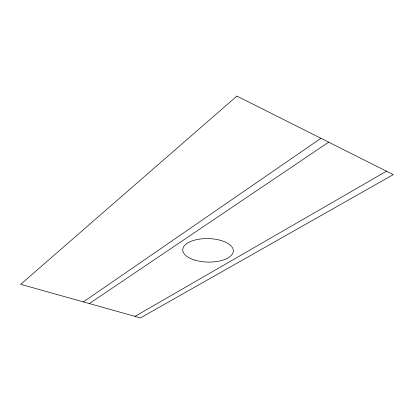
<?xml version="1.0" encoding="UTF-8"?>
<svg xmlns="http://www.w3.org/2000/svg" width="414" height="414" viewBox="0 0 414 414"><rect width="100%" height="100%" fill="white"/><g stroke="black" fill="none" stroke-linecap="round" stroke-linejoin="round"><path stroke-width="0.62" d="M83.39 301.899L320.954 138.292M89.336 303.565L328.675 142.162M134.995 316.368L386.521 171.205M236.906 96.095L20.7 284.32L140.47 317.905L393.3 174.61L236.906 96.095M194.999 260.158A25.301 11.747 1.4 0 0 233.325 251.019A25.301 11.747 1.4 0 0 195.775 239.825A25.301 11.747 1.4 0 0 194.999 260.158"/></g></svg>
